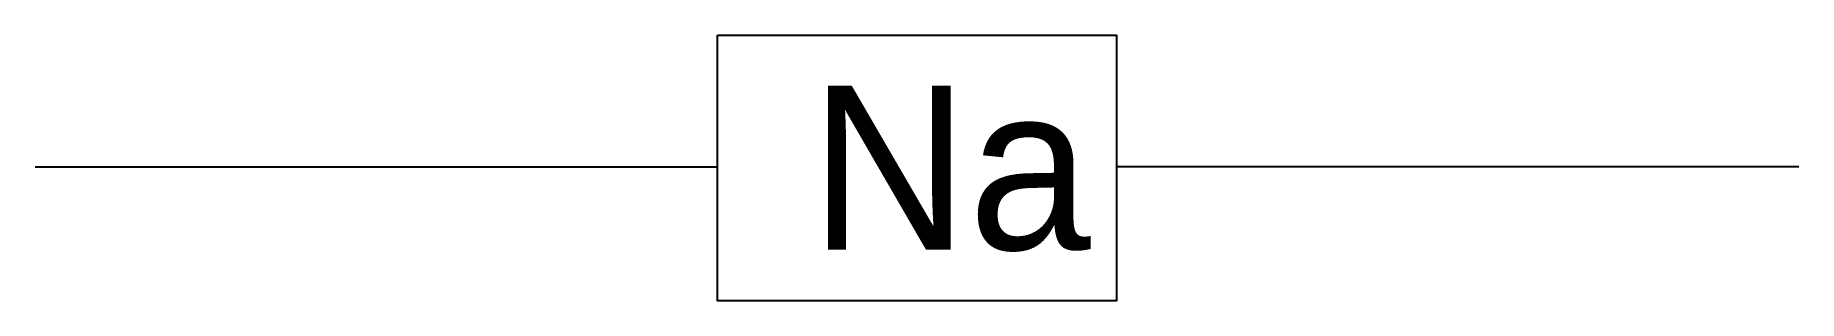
# Model space of a CAD drawing. Header units: metres. Extents: x 107962 to 110637, y -150048 to -149644.
import ezdxf

# ---------------------------------------------------------------- set-up
doc = ezdxf.new("R2010")
doc.units = ezdxf.units.M
doc.layers.add('BZ', color=7, linetype='Continuous')
doc.layers.add('DET1', color=1, linetype='Continuous')

msp = doc.modelspace()

# ---------------------------------------------------------------- linework, layer by layer
at = {"layer": 'DET1'}
for p, q in [((107962.12, -149844.11), (108996.83, -149844.11)), ((110637.33, -149844.11), (109602.61, -149844.11))]:
    msp.add_line(p, q, dxfattribs=at)
msp.add_lwpolyline([(108996.83, -149644.24), (109602.61, -149644.24), (109602.61, -150047.56), (108996.83, -150047.56)], close=True, dxfattribs=at)

# ---------------------------------------------------------------- texts
at = {"layer": 'BZ'}
msp.add_text('Na', height=249.13, dxfattribs=at).set_placement((109137.25, -149969.88))

doc.saveas('drawing.dxf')
